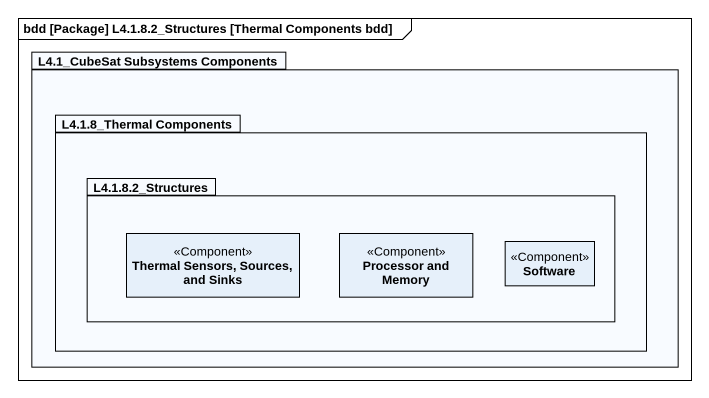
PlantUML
@startuml
mainframe bdd [Package] L4.1.8.2_Structures [Thermal Components bdd]
hide circle
hide empty members
package "L4.1_CubeSat Subsystems Components" as L4_1_CubeSat_Subsystems {
  package "L4.1.8_Thermal Components" as L4_1_8_Thermal_Components {
    package "L4.1.8.2_Structures" as L4_1_8_2_Structures {
      class "Thermal Sensors, Sources, and Sinks" as Thermal_Sensors_Sources_and <<Component>>
      class "Processor and Memory" as Processor_and_Memory <<Component>>
      class Software <<Component>>
    }
  }
}
@enduml
